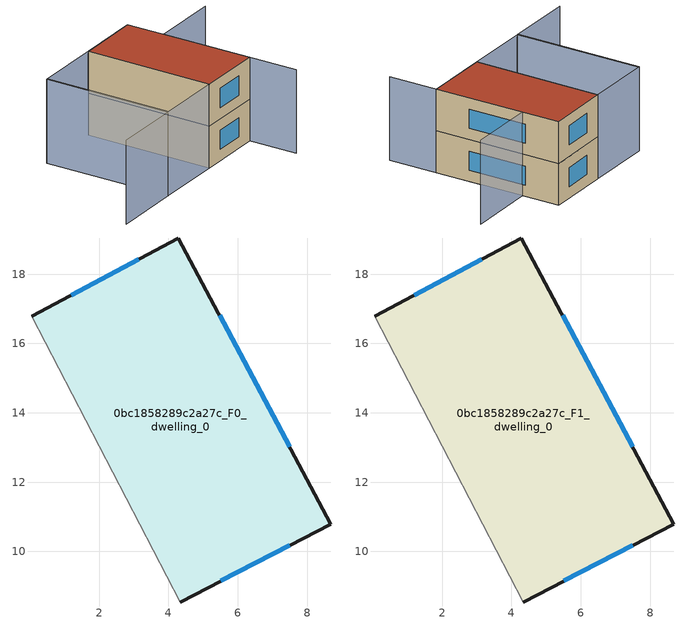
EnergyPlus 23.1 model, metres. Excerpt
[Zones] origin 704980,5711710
0bc1858289c2a27c_F0_dwelling_0
 floor ground (EU_floor_Construction): 4.29,19.04 8.68,10.79 4.34,8.54 0.06,16.79 z0
 wall outside (EU_wall_Construction): 4.34,8.54 8.68,10.79 4.29,19.04 0.06,16.79 z0:3
 wall adiabatic (EU_wall_Construction): 0.06,16.79 4.34,8.54 z0:3
 window (EU_Window_Construction): 3.14,18.43 1.2,17.4 / 7.49,13.02 5.48,16.81 / 5.51,9.15 7.51,10.18 z0.81:2.19
0bc1858289c2a27c_F1_dwelling_0
 floor to 0bc1858289c2a27c_F0_dwelling_0 (EU_floor_Construction): 4.29,19.04 8.68,10.79 4.34,8.54 0.06,16.79 z3
 wall outside (EU_wall_Construction): 4.34,8.54 8.68,10.79 4.29,19.04 0.06,16.79 z3:6
 wall adiabatic (EU_wall_Construction): 0.06,16.79 4.34,8.54 z3:6
 window (EU_Window_Construction): 3.14,18.43 1.2,17.4 / 7.49,13.02 5.48,16.81 / 5.51,9.15 7.51,10.18 z3.81:5.19
 roof outside (EU_roof_Construction): 8.68,10.79 4.29,19.04 0.06,16.79 4.34,8.54 z6
shading: -4.34,14.53 -0.03,6.27 / -0.03,6.27 -4.58,3.9 / 10.32,7.63 5.59,16.6 / 5.59,16.6 10.07,18.96 / 0.06,16.79 4.34,8.54 / 4.34,8.54 -0.12,6.23 / -0.12,6.23 -4.4,14.48 / -4.4,14.48 0.06,16.79 z0:6
[Building]
EU S2 Campaign: North Axis=0; Terrain=City; Solar Distribution=FullExterior
[Site:Location]
London: Latitude=51.5; Longitude=-0.5; Time Zone=0; Elevation=25
[SizingPeriod:WeatherFileDays]
AnnualSizingPeriod: Begin Month=1; Begin Day of Month=1; End Month=12; End Day of Month=31; Day of Week for Start Day=Monday; Use Weather File Daylight Saving Period=No; Use Weather File Rain and Snow Indicators=No
[MATERIAL]
EU_InternalMass_Material: Roughness=MediumRough; Thickness=0.1; Conductivity=1; Density=1800; Specific Heat=900; Thermal Absorptance=0.9; Solar Absorptance=0.7; Visible Absorptance=0.7
[MATERIAL:NOMASS] Roughness=MediumRough; Thermal Absorptance=0.9; Solar Absorptance=0.7; Visible Absorptance=0.7
Name | Thermal Resistance
EU_wall_NoMass | 0.727863
EU_roof_NoMass | 0.773354
EU_floor_NoMass | 1.79329
[WINDOWMATERIAL:SIMPLEGLAZINGSYSTEM]
EU_Window_SimpleGlazing: UFactor=2.58614; Solar Heat Gain Coefficient=0.76; Visible Transmittance=0.76
[CONSTRUCTION]
EU_wall_Construction: EU_wall_NoMass
EU_roof_Construction: EU_roof_NoMass
EU_floor_Construction: EU_floor_NoMass
EU_Window_Construction: EU_Window_SimpleGlazing
EU_InternalMass_Construction: EU_InternalMass_Material
[ZONE] Type=1; Multiplier=1; Ceiling Height=autocalculate; Floor Area=autocalculate; Part of Total Floor Area=Yes
Name | Volume
0bc1858289c2a27c_F0_dwelling_0 | 135.34
0bc1858289c2a27c_F1_dwelling_0 | 135.339
[INTERNALMASS] Construction=EU_InternalMass_Construction; Surface Area=45.1133
Name | Zone or ZoneList
0bc1858289c2a27c_F0_dwelling_0_EU_InternalMass | 0bc1858289c2a27c_F0_dwelling_0
0bc1858289c2a27c_F1_dwelling_0_EU_InternalMass | 0bc1858289c2a27c_F1_dwelling_0
[OTHEREQUIPMENT] Fuel Type=Electricity; Design Level Calculation Method=Watts/Area; Power per Zone Floor Area=1; Fraction Latent=0; Fraction Radiant=0; Fraction Lost=0; Carbon Dioxide Generation Rate=0; EndUse Subcategory=EU_Step8_InternalGains
Name | Zone or ZoneList or Space or SpaceList | Schedule
EU_Step8_InternalGain_0bc1858289c2a27c_F0_dwelling_0_f000 | 0bc1858289c2a27c_F0_dwelling_0 | EU_Step8_GainSchedule_0bc1858289c2a27c_F0_dwelling_0_f000
EU_Step8_InternalGain_0bc1858289c2a27c_F1_dwelling_0_f000 | 0bc1858289c2a27c_F1_dwelling_0 | EU_Step8_GainSchedule_0bc1858289c2a27c_F1_dwelling_0_f000
[ZONEVENTILATION:DESIGNFLOWRATE] Schedule=EU_AlwaysOn; Design Flow Rate Calculation Method=AirChanges/Hour; Air Changes per Hour=0.484901; Ventilation Type=Natural; Fan Pressure Rise=0; Fan Total Efficiency=1; Constant Term Coefficient=1; Temperature Term Coefficient=0; Velocity Term Coefficient=0; Velocity Squared Term Coefficient=0; Minimum Indoor Temperature=-100; Maximum Indoor Temperature=100; Delta Temperature=-100; Minimum Outdoor Temperature=-100; Maximum Outdoor Temperature=100; Maximum Wind Speed=40
Name | Zone or ZoneList or Space or SpaceList
EU_ConstantAir_0bc1858289c2a27c_F0_dwelling_0 | 0bc1858289c2a27c_F0_dwelling_0
EU_ConstantAir_0bc1858289c2a27c_F1_dwelling_0 | 0bc1858289c2a27c_F1_dwelling_0
[HVACTEMPLATE:THERMOSTAT] Constant Heating Setpoint=20; Constant Cooling Setpoint=50
EU_HeatOnly_0bc1858289c2a27c_F0_dwelling_0; EU_HeatOnly_0bc1858289c2a27c_F1_dwelling_0
[HVACTEMPLATE:ZONE:IDEALLOADSAIRSYSTEM] System Availability Schedule=EU_AlwaysOn; Maximum Heating Supply Air Temperature=50; Minimum Cooling Supply Air Temperature=13; Maximum Heating Supply Air Humidity Ratio=0.0156; Minimum Cooling Supply Air Humidity Ratio=0.0077; Heating Limit=NoLimit; Cooling Limit=NoLimit; Heating Availability Schedule=EU_AlwaysOn; Cooling Availability Schedule=EU_CoolingOff; Dehumidification Control Type=ConstantSensibleHeatRatio; Cooling Sensible Heat Ratio=0.7; Dehumidification Setpoint=60; Humidification Control Type=None; Humidification Setpoint=30; Outdoor Air Method=None; Outdoor Air Flow Rate per Person=0.00944; Outdoor Air Flow Rate per Zone Floor Area=0; Outdoor Air Flow Rate per Zone=0; Demand Controlled Ventilation Type=None; Outdoor Air Economizer Type=NoEconomizer; Heat Recovery Type=None; Sensible Heat Recovery Effectiveness=0.7; Latent Heat Recovery Effectiveness=0.65
Name | Template Thermostat
0bc1858289c2a27c_F0_dwelling_0 | EU_HeatOnly_0bc1858289c2a27c_F0_dwelling_0
0bc1858289c2a27c_F1_dwelling_0 | EU_HeatOnly_0bc1858289c2a27c_F1_dwelling_0
[SIZING:ZONE] Zone Cooling Design Supply Air Temperature Input Method=SupplyAirTemperature; Zone Cooling Design Supply Air Temperature=13; Zone Heating Design Supply Air Temperature Input Method=SupplyAirTemperature; Zone Heating Design Supply Air Temperature=50; Zone Cooling Design Supply Air Humidity Ratio=0.008; Zone Heating Design Supply Air Humidity Ratio=0.008; Cooling Design Air Flow Method=DesignDay; Cooling Design Air Flow Rate=0; Cooling Minimum Air Flow per Zone Floor Area=0.000762; Cooling Minimum Air Flow=0; Cooling Minimum Air Flow Fraction=0.2; Heating Design Air Flow Method=DesignDay; Heating Design Air Flow Rate=0; Heating Maximum Air Flow per Zone Floor Area=0.002032; Heating Maximum Air Flow=0.141576; Heating Maximum Air Flow Fraction=0.3; Account for Dedicated Outdoor Air System=No; Dedicated Outdoor Air System Control Strategy=NeutralSupplyAir; Dedicated Outdoor Air Low Setpoint Temperature for Design=autosize; Dedicated Outdoor Air High Setpoint Temperature for Design=autosize; Zone Load Sizing Method=Sensible Load Only No Latent Load; Zone Latent Cooling Design Supply Air Humidity Ratio Input Method=HumidityRatioDifference; Zone Cooling Design Supply Air Humidity Ratio Difference=0.005; Zone Latent Heating Design Supply Air Humidity Ratio Input Method=HumidityRatioDifference; Zone Humidification Design Supply Air Humidity Ratio Difference=0.005
0bc1858289c2a27c_F0_dwelling_0; 0bc1858289c2a27c_F1_dwelling_0
[SCHEDULE:CONSTANT]
Name | Hourly Value
EU_AlwaysOn | 1
EU_CoolingOff | 0
[SCHEDULE:FILE] Column Number=1; Rows to Skip at Top=0; Number of Hours of Data=8760; Column Separator=Comma; Interpolate to Timestep=No; Minutes per Item=60; Adjust Schedule for Daylight Savings=Yes
Name | File
EU_Step8_GainSchedule_0bc1858289c2a27c_F0_dwelling_0_f000 | ../../schedules/0bc1858289c2a27c/0bc1858289c2a27c_F0_dwelling_0_f000_gain.csv
EU_Step8_GainSchedule_0bc1858289c2a27c_F1_dwelling_0_f000 | ../../schedules/0bc1858289c2a27c/0bc1858289c2a27c_F1_dwelling_0_f000_gain.csv
